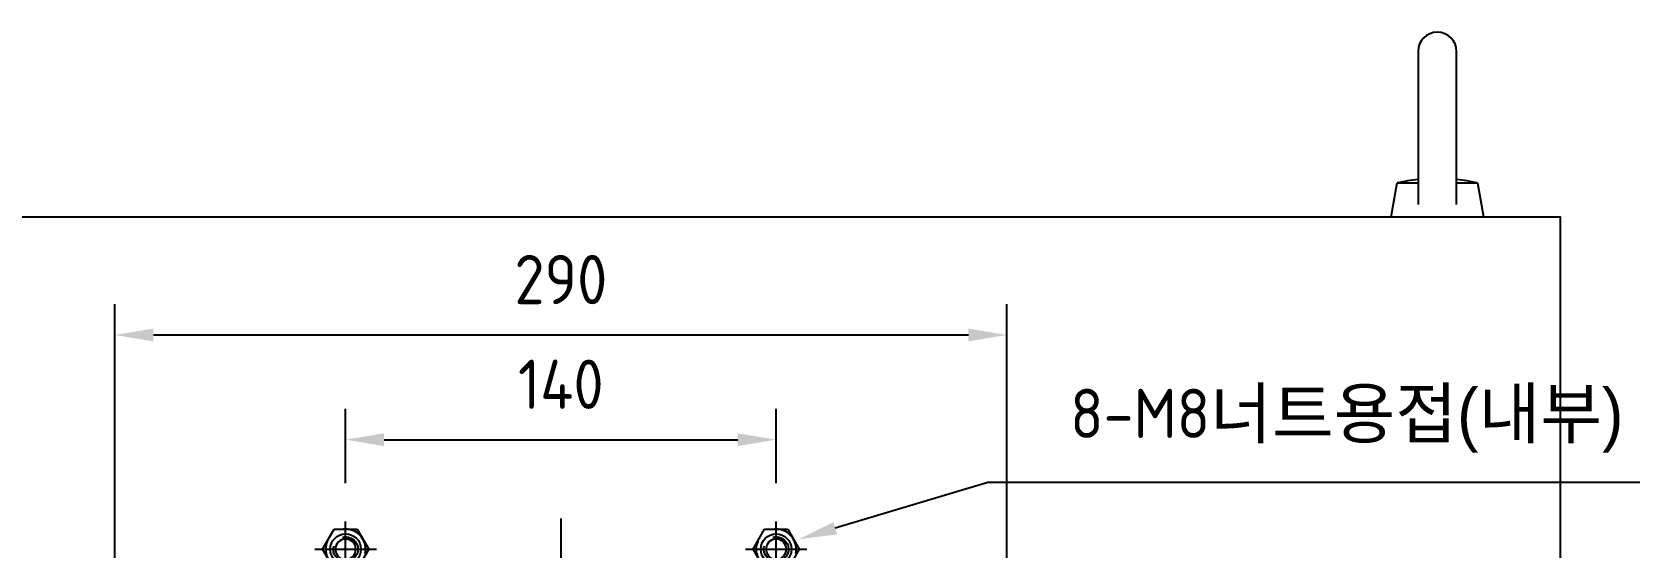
# Model space of a CAD drawing. Header units: millimetres. Extents: x 24815 to 36799, y -9299 to 5469.
# Drawn here: x 28745 to 29268, y 2959 to 3126 of the extents above; entities that cross this region are included whole.
import ezdxf

# ---------------------------------------------------------------- set-up
doc = ezdxf.new("R2010")
doc.units = ezdxf.units.MM
for name, pattern in [('CENTER', [50.8, 31.75, -6.35, 6.35, -6.35]), ('CENTER2', [28.575, 19.05, -3.175, 3.175, -3.175]), ('HIDDENX2', [19.05, 12.7, -6.35])]:
    doc.linetypes.add(name, pattern=pattern)
doc.layers.add('CENTER', color=1, linetype='CENTER')
doc.layers.add('THIN', color=3, linetype='Continuous')
doc.styles.get("Standard").update_dxf_attribs({"font": 'ISOCP.SHX', "bigfont": 'WHGTXT.SHX'})
doc.dimstyles.new('PS-5', dxfattribs={"dimscale": 5, "dimtxt": 3.2, "dimasz": 2.5, "dimexe": 2, "dimexo": 2.5, "dimgap": 2, "dimtad": 1, "dimtoh": 1, "dimrnd": 0.05, "dimzin": 12, "dimdsep": 46, "dimtxsty": 'Standard', "dimcen": 0, "dimclrt": 2, "dimazin": 3, "dimtfac": 1, "dimtofl": 0, "dimtmove": 0, "dimatfit": 3, "dimfxl": 0, "dimtolj": 1, "dimtzin": 0, "dimarcsym": 0})

# ---------------------------------------------------------------- blocks, each defined once
blk = doc.blocks.new('TTYU')
at = {"color": 2, "linetype": 'HIDDENX2'}
blk.add_lwpolyline([(-49709.55, 19626.02), (-49702.04, 19626.02), (-49698.29, 19632.52), (-49702.04, 19639.02), (-49709.55, 19639.02), (-49713.3, 19632.52), (-49709.55, 19626.02)], dxfattribs=at)
blk.add_circle((-49705.79, 19632.52), 6.5, dxfattribs=at)
blk.add_circle((-49705.79, 19632.52), 3.32)
at = {"layer": 'CENTER'}
for p, q in [((-49705.79, 19641.52), (-49705.79, 19623.52)), ((-49715.8, 19632.52), (-49695.79, 19632.52))]:
    blk.add_line(p, q, dxfattribs=at)
at = {"layer": 'THIN'}
blk.add_arc((-49705.79, 19632.52), 4, 255, 195, dxfattribs=at)
blk = doc.blocks.new('ASERFAWEW')
at = {"color": 1, "linetype": 'CENTER2', "ltscale": 3}
for p, q in [((-1459.43, -8335.67), (-1459.43, -8825.67)), ((-1294.43, -8580.67), (-1624.43, -8580.67))]:
    blk.add_line(p, q, dxfattribs=at)
at = {"color": 3}
for p, q in [((-1334.43, -8355.67), (-1584.43, -8355.67)), ((-1604.43, -8375.67), (-1604.43, -8785.67)), ((-1314.43, -8375.67), (-1314.43, -8785.67)), ((-1334.43, -8805.67), (-1584.43, -8805.67))]:
    blk.add_line(p, q, dxfattribs=at)
for p, q in [((-1334.43, -8785.67), (-1584.43, -8375.67)), ((-1334.43, -8375.67), (-1584.43, -8785.67))]:
    blk.add_line(p, q)
for centre in [(-1529.43, -8345.67), (-1389.43, -8345.67), (-1614.43, -8455.67), (-1304.43, -8455.67), (-1614.43, -8705.67), (-1304.43, -8705.67), (-1529.43, -8815.67), (-1389.43, -8815.67)]:
    blk.add_circle(centre, 5, dxfattribs=at)
for centre, start, end in [((-1584.43, -8375.67), 90, 180), ((-1334.43, -8375.67), 0, 90), ((-1584.43, -8785.67), 180, 270), ((-1334.43, -8785.67), 270, 0)]:
    blk.add_arc(centre, 20, start, end, dxfattribs=at)
at = {"xscale": -1, "rotation": 180}
for p in [(48176.37, 11286.86), (48316.37, 11286.86), (48091.37, 11176.86), (48401.37, 11176.86), (48091.37, 10926.86), (48401.37, 10926.86), (48176.37, 10816.86), (48316.37, 10816.86)]:
    blk.add_blockref('TTYU', p, dxfattribs=at)
blk = doc.blocks.new('*D302')
at = {"color": 0, "lineweight": -2}
for p, q in [((28846.95, 2979.81), (28846.95, 3003.91)), ((28986.95, 2979.81), (28986.95, 3003.91)), ((28859.45, 2993.91), (28974.45, 2993.91))]:
    blk.add_line(p, q, dxfattribs=at)
at = {"color": 0}
for points in [[(28859.45, 2995.99), (28859.45, 2991.82), (28846.95, 2993.91)], [(28974.45, 2995.99), (28974.45, 2991.82), (28986.95, 2993.91)]]:
    blk.add_solid(points, dxfattribs=at)
at = {"layer": 'Defpoints', "color": 0}
for p in [(28986.95, 2993.91), (28846.95, 2967.31), (28986.95, 2967.31)]:
    blk.add_point(p, dxfattribs=at)
at = {"color": 2, "insert": (28916.95, 3011.91), "char_height": 16, "attachment_point": 5}
blk.add_mtext('\\A1;140', dxfattribs=at)
blk = doc.blocks.new('*D303')
at = {"color": 0, "lineweight": -2}
for p, q in [((28771.95, 2940.81), (28771.95, 3037.92)), ((29061.95, 2940.81), (29061.95, 3037.92)), ((28784.45, 3027.92), (29049.45, 3027.92))]:
    blk.add_line(p, q, dxfattribs=at)
at = {"color": 0}
for points in [[(28784.45, 3030.01), (28784.45, 3025.84), (28771.95, 3027.92)], [(29049.45, 3030.01), (29049.45, 3025.84), (29061.95, 3027.92)]]:
    blk.add_solid(points, dxfattribs=at)
at = {"layer": 'Defpoints', "color": 0}
for p in [(29061.95, 3027.92), (28771.95, 2928.31), (29061.95, 2928.31)]:
    blk.add_point(p, dxfattribs=at)
at = {"color": 2, "insert": (28916.95, 3045.93), "char_height": 16, "attachment_point": 5}
blk.add_mtext('\\A1;290', dxfattribs=at)
blk = doc.blocks.new('*D308')
at = {"color": 0, "lineweight": -2}
for p, q in [((29055.74, 2979.98), (29006.17, 2965.12)), ((29267.81, 2979.98), (29055.74, 2979.98))]:
    blk.add_line(p, q, dxfattribs=at)
at = {"color": 0}
blk.add_solid([(29005.58, 2967.12), (29006.77, 2963.13), (28994.2, 2961.53)], dxfattribs=at)
at = {"layer": 'Defpoints', "color": 0}
for p in [(28986.54, 2959.23), (28994.2, 2961.53)]:
    blk.add_point(p, dxfattribs=at)
at = {"color": 2, "insert": (29172.52, 3000.05), "char_height": 16, "attachment_point": 5}
blk.add_mtext('\\A1;8-M8{\\fGulim|b0|i0|c129|p50;너트용접(내부)}', dxfattribs=at)

msp = doc.modelspace()

# ---------------------------------------------------------------- linework, layer by layer
at = {"color": 3}
for p, q in [((29195.699, 3120.058), (29195.699, 3070.327)), ((29208.199, 3070.327), (29208.199, 3120.058)), ((29186.949, 3066.308), (29188.888, 3077.308)), ((29188.888, 3077.308), (29195.699, 3077.308)), ((29208.199, 3077.308), (29215.009, 3077.308)), ((29215.009, 3077.308), (29216.949, 3066.308))]:
    msp.add_line(p, q, dxfattribs=at)
msp.add_lwpolyline([(28591.949, 3066.308), (29241.949, 3066.308), (29241.949, 2166.308), (28591.949, 2166.308)], close=True, dxfattribs=at)
for centre, radius, start, end in [((29201.949, 3120.058), 6.25, 0, 180), ((29201.949, 3021.2), 57.608, 96.22838, 103.10354), ((29201.949, 3021.2), 57.608, 76.89646, 83.77162)]:
    msp.add_arc(centre, radius, start, end, dxfattribs=at)

# ---------------------------------------------------------------- block references
msp.add_blockref('ASERFAWEW', (30376.378, 11303.975))

# ---------------------------------------------------------------- dimensions: what is measured, and where the dimension line sits
for base, p1, p2, picture, middle in [((29061.949, 3027.924), (28771.949, 2928.308), (29061.949, 2928.308), '*D303', (28916.949, 3045.925)), ((28986.949, 2993.906), (28846.949, 2967.308), (28986.949, 2967.308), '*D302', (28916.949, 3011.906))]:
    dim = msp.add_linear_dim(base=base, p1=p1, p2=p2, dimstyle='PS-5')
    dim.commit()
    dim.dimension.update_dxf_attribs({"geometry": picture, "text_midpoint": middle})
dim = msp.add_diameter_dim_2p(p1=(28986.537, 2959.233), p2=(28994.2, 2961.531), text='8-M8{\\fGulim|b0|i0|c129|p50;너트용접(내부)}', dimstyle='PS-5')
dim.commit()
dim.dimension.update_dxf_attribs({"geometry": '*D308', "text_midpoint": (29172.517, 2979.985), "dimtype": 163})

doc.saveas('drawing.dxf')
